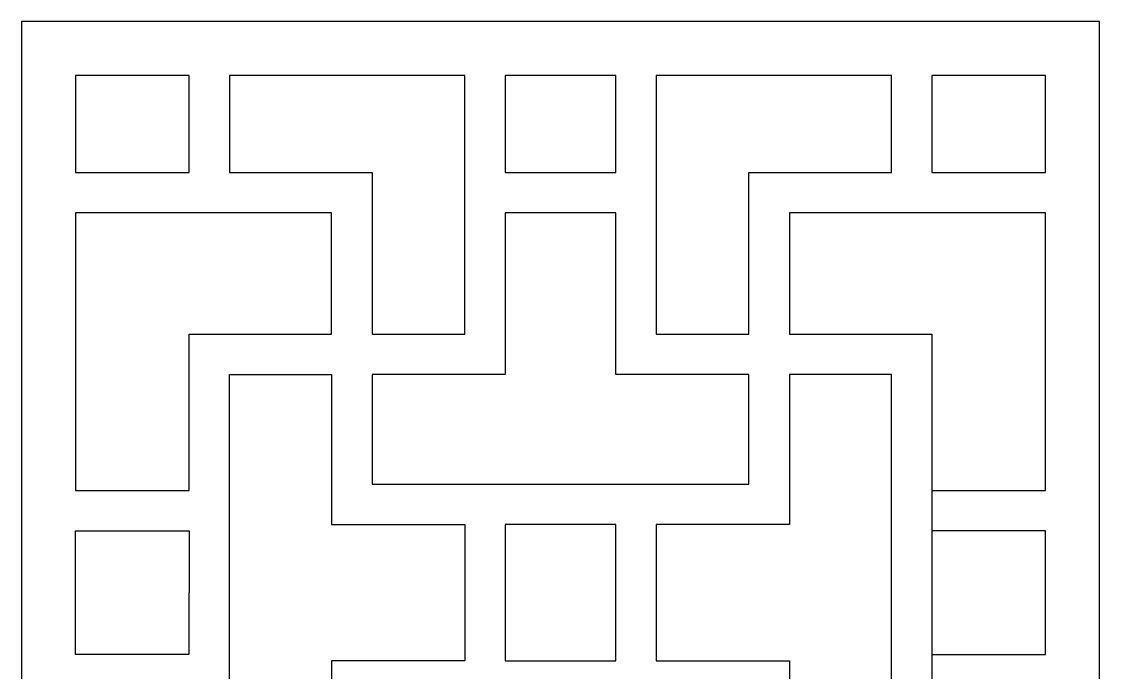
# Model space of a CAD drawing. Header units: centimetres. Extents: x -3.6 to 5.8, y -20.1 to 14.9.
# Drawn here: x -3.57 to 5.77, y 9.24 to 14.88 of the extents above; entities that cross this region are included whole.
import ezdxf

# ---------------------------------------------------------------- set-up
doc = ezdxf.new("R2010")
doc.units = ezdxf.units.CM
doc.header["$MEASUREMENT"] = 0
doc.layers.add('layer 1', color=7, linetype='Continuous')

msp = doc.modelspace()

# ---------------------------------------------------------------- linework, layer by layer
at = {"layer": 'layer 1', "color": 242}
for points, knots in [([(-3.57259, -20.14664), (-3.57259, -20.14664), (-3.57259, 14.88333), (-3.57259, 14.88333), (-3.57259, 14.88333), (-3.57259, 14.88333), (5.76874, 14.88333), (5.76874, 14.88333), (5.76874, 14.88333), (5.76874, 14.88333), (5.76874, -20.14664), (5.76874, -20.14664), (5.76874, -20.14664), (5.76874, -20.14664), (-3.57259, -20.14664), (-3.57259, -20.14664)], [0, 0, 0, 0, 0.2, 0.2, 0.2, 0.2, 0.4, 0.4, 0.4, 0.4, 0.6, 0.6, 0.6, 0.6, 1, 1, 1, 1]), ([(-3.10552, 13.57368), (-3.10552, 13.57368), (-3.10552, 14.41626), (-3.10552, 14.41626), (-3.10552, 14.41626), (-3.10552, 14.41626), (-2.12121, 14.41626), (-2.12121, 14.41626), (-2.12121, 14.41626), (-2.12121, 14.41626), (-2.12121, 13.57368), (-2.12121, 13.57368), (-2.12121, 13.57368), (-2.12121, 13.57368), (-3.10552, 13.57368), (-3.10552, 13.57368)], [0, 0, 0, 0, 0.2, 0.2, 0.2, 0.2, 0.4, 0.4, 0.4, 0.4, 0.6, 0.6, 0.6, 0.6, 1, 1, 1, 1]), ([(-1.77091, 14.41626), (-1.77091, 14.41626), (0.26793, 14.41626), (0.26793, 14.41626), (0.26793, 14.41626), (0.26793, 14.41626), (0.26793, 12.17136), (0.26793, 12.17136), (0.26793, 12.17136), (0.26793, 12.17136), (-0.53479, 12.17136), (-0.53479, 12.17136), (-0.53479, 12.17136), (-0.53479, 12.17136), (-0.53479, 13.57368), (-0.53479, 13.57368), (-0.53479, 13.57368), (-0.53479, 13.57368), (-0.69909, 13.57368), (-0.69909, 13.57368), (-0.69909, 13.57368), (-0.69909, 13.57368), (-0.88509, 13.57368), (-0.88509, 13.57368), (-0.88509, 13.57368), (-0.88509, 13.57368), (-1.77091, 13.57368), (-1.77091, 13.57368), (-1.77091, 13.57368), (-1.77091, 13.57368), (-1.77091, 14.41626), (-1.77091, 14.41626)], [0, 0, 0, 0, 0.1111111, 0.1111111, 0.1111111, 0.1111111, 0.2222222, 0.2222222, 0.2222222, 0.2222222, 0.3333333, 0.3333333, 0.3333333, 0.3333333, 0.4444444, 0.4444444, 0.4444444, 0.4444444, 0.5555556, 0.5555556, 0.5555556, 0.5555556, 0.6666667, 0.6666667, 0.6666667, 0.6666667, 0.7777778, 0.7777778, 0.7777778, 0.7777778, 1, 1, 1, 1]), ([(0.61823, 14.41626), (0.61823, 14.41626), (1.57792, 14.41626), (1.57792, 14.41626), (1.57792, 14.41626), (1.57792, 14.41626), (1.57792, 13.57368), (1.57792, 13.57368), (1.57792, 13.57368), (1.57792, 13.57368), (1.09808, 13.57368), (1.09808, 13.57368), (1.09808, 13.57368), (1.09808, 13.57368), (1.09807, 13.57368), (1.09807, 13.57368), (1.09807, 13.57368), (1.09807, 13.57368), (0.61823, 13.57368), (0.61823, 13.57368), (0.61823, 13.57368), (0.61823, 13.57368), (0.61823, 14.41626), (0.61823, 14.41626)], [0, 0, 0, 0, 0.1428571, 0.1428571, 0.1428571, 0.1428571, 0.2857143, 0.2857143, 0.2857143, 0.2857143, 0.4285714, 0.4285714, 0.4285714, 0.4285714, 0.5714286, 0.5714286, 0.5714286, 0.5714286, 0.7142857, 0.7142857, 0.7142857, 0.7142857, 1, 1, 1, 1]), ([(1.92822, 14.41626), (1.92822, 14.41626), (3.96705, 14.41626), (3.96705, 14.41626), (3.96705, 14.41626), (3.96705, 14.41626), (3.96705, 13.57368), (3.96705, 13.57368), (3.96705, 13.57368), (3.96705, 13.57368), (3.08124, 13.57368), (3.08124, 13.57368), (3.08124, 13.57368), (3.08124, 13.57368), (2.89524, 13.57368), (2.89524, 13.57368), (2.89524, 13.57368), (2.89524, 13.57368), (2.73094, 13.57368), (2.73094, 13.57368), (2.73094, 13.57368), (2.73094, 13.57368), (2.73094, 12.17136), (2.73094, 12.17136), (2.73094, 12.17136), (2.73094, 12.17136), (1.92822, 12.17136), (1.92822, 12.17136), (1.92822, 12.17136), (1.92822, 12.17136), (1.92822, 14.41626), (1.92822, 14.41626)], [0, 0, 0, 0, 0.1111111, 0.1111111, 0.1111111, 0.1111111, 0.2222222, 0.2222222, 0.2222222, 0.2222222, 0.3333333, 0.3333333, 0.3333333, 0.3333333, 0.4444444, 0.4444444, 0.4444444, 0.4444444, 0.5555556, 0.5555556, 0.5555556, 0.5555556, 0.6666667, 0.6666667, 0.6666667, 0.6666667, 0.7777778, 0.7777778, 0.7777778, 0.7777778, 1, 1, 1, 1]), ([(4.31735, 14.41626), (4.31735, 14.41626), (5.30167, 14.41626), (5.30167, 14.41626), (5.30167, 14.41626), (5.30167, 14.41626), (5.30167, 13.57368), (5.30167, 13.57368), (5.30167, 13.57368), (5.30167, 13.57368), (4.31735, 13.57368), (4.31735, 13.57368), (4.31735, 13.57368), (4.31735, 13.57368), (4.31735, 14.41626), (4.31735, 14.41626)], [0, 0, 0, 0, 0.2, 0.2, 0.2, 0.2, 0.4, 0.4, 0.4, 0.4, 0.6, 0.6, 0.6, 0.6, 1, 1, 1, 1]), ([(-2.12121, 10.81434), (-2.12121, 10.81434), (-3.10552, 10.81434), (-3.10552, 10.81434), (-3.10552, 10.81434), (-3.10552, 10.81434), (-3.10552, 13.22338), (-3.10552, 13.22338), (-3.10552, 13.22338), (-3.10552, 13.22338), (-0.88509, 13.22338), (-0.88509, 13.22338), (-0.88509, 13.22338), (-0.88509, 13.22338), (-0.88509, 12.17136), (-0.88509, 12.17136), (-0.88509, 12.17136), (-0.88509, 12.17136), (-1.77091, 12.17136), (-1.77091, 12.17136), (-1.77091, 12.17136), (-1.77091, 12.17136), (-1.85211, 12.17136), (-1.85211, 12.17136), (-1.85211, 12.17136), (-1.85211, 12.17136), (-2.12121, 12.17136), (-2.12121, 12.17136), (-2.12121, 12.17136), (-2.12121, 12.17136), (-2.12121, 10.81434), (-2.12121, 10.81434)], [0, 0, 0, 0, 0.1111111, 0.1111111, 0.1111111, 0.1111111, 0.2222222, 0.2222222, 0.2222222, 0.2222222, 0.3333333, 0.3333333, 0.3333333, 0.3333333, 0.4444444, 0.4444444, 0.4444444, 0.4444444, 0.5555556, 0.5555556, 0.5555556, 0.5555556, 0.6666667, 0.6666667, 0.6666667, 0.6666667, 0.7777778, 0.7777778, 0.7777778, 0.7777778, 1, 1, 1, 1]), ([(1.09808, 13.22338), (1.09808, 13.22338), (1.57792, 13.22338), (1.57792, 13.22338), (1.57792, 13.22338), (1.57792, 13.22338), (1.57792, 12.17136), (1.57792, 12.17136), (1.57792, 12.17136), (1.57792, 12.17136), (1.57792, 11.98565), (1.57792, 11.98565), (1.57792, 11.98565), (1.57792, 11.98565), (1.57792, 11.82106), (1.57792, 11.82106), (1.57792, 11.82106), (1.57792, 11.82106), (2.73094, 11.82106), (2.73094, 11.82106), (2.73094, 11.82106), (2.73094, 11.82106), (2.73094, 10.87131), (2.73094, 10.87131), (2.73094, 10.87131), (2.73094, 10.87131), (1.09808, 10.87131), (1.09808, 10.87131), (1.09808, 10.87131), (1.09808, 10.87131), (1.09807, 10.87131), (1.09807, 10.87131), (1.09807, 10.87131), (1.09807, 10.87131), (-0.53479, 10.87131), (-0.53479, 10.87131), (-0.53479, 10.87131), (-0.53479, 10.87131), (-0.53479, 11.82106), (-0.53479, 11.82106), (-0.53479, 11.82106), (-0.53479, 11.82106), (0.61823, 11.82106), (0.61823, 11.82106), (0.61823, 11.82106), (0.61823, 11.82106), (0.61823, 11.98565), (0.61823, 11.98565), (0.61823, 11.98565), (0.61823, 11.98565), (0.61823, 12.17136), (0.61823, 12.17136), (0.61823, 12.17136), (0.61823, 12.17136), (0.61823, 13.22338), (0.61823, 13.22338), (0.61823, 13.22338), (0.61823, 13.22338), (1.09807, 13.22338), (1.09807, 13.22338), (1.09807, 13.22338), (1.09807, 13.22338), (1.09808, 13.22338), (1.09808, 13.22338)], [0, 0, 0, 0, 0.0588235, 0.0588235, 0.0588235, 0.0588235, 0.1176471, 0.1176471, 0.1176471, 0.1176471, 0.1764706, 0.1764706, 0.1764706, 0.1764706, 0.2352941, 0.2352941, 0.2352941, 0.2352941, 0.2941176, 0.2941176, 0.2941176, 0.2941176, 0.3529412, 0.3529412, 0.3529412, 0.3529412, 0.4117647, 0.4117647, 0.4117647, 0.4117647, 0.4705882, 0.4705882, 0.4705882, 0.4705882, 0.5294118, 0.5294118, 0.5294118, 0.5294118, 0.5882353, 0.5882353, 0.5882353, 0.5882353, 0.6470588, 0.6470588, 0.6470588, 0.6470588, 0.7058824, 0.7058824, 0.7058824, 0.7058824, 0.7647059, 0.7647059, 0.7647059, 0.7647059, 0.8235294, 0.8235294, 0.8235294, 0.8235294, 0.8823529, 0.8823529, 0.8823529, 0.8823529, 1, 1, 1, 1]), ([(5.30167, 13.22338), (5.30167, 13.22338), (5.30167, 10.81434), (5.30167, 10.81434), (5.30167, 10.81434), (5.30167, 10.81434), (4.31838, 10.81434), (4.31838, 10.81434), (4.31838, 10.81434), (4.31838, 10.81434), (4.31838, 10.46404), (4.31838, 10.46404), (4.31838, 10.46404), (4.31838, 10.46404), (5.30167, 10.46404), (5.30167, 10.46404), (5.30167, 10.46404), (5.30167, 10.46404), (5.30167, 9.39379), (5.30167, 9.39379), (5.30167, 9.39379), (5.30167, 9.39379), (4.31838, 9.39379), (4.31838, 9.39379), (4.31838, 9.39379), (4.31838, 9.39379), (4.31838, 9.04349), (4.31838, 9.04349), (4.31838, 9.04349), (4.31838, 9.04349), (5.30167, 9.04349), (5.30167, 9.04349), (5.30167, 9.04349), (5.30167, 9.04349), (5.30167, 6.63446), (5.30167, 6.63446), (5.30167, 6.63446), (5.30167, 6.63446), (3.08124, 6.63446), (3.08124, 6.63446), (3.08124, 6.63446), (3.08124, 6.63446), (3.08124, 7.68648), (3.08124, 7.68648), (3.08124, 7.68648), (3.08124, 7.68648), (3.96705, 7.68648), (3.96705, 7.68648), (3.96705, 7.68648), (3.96705, 7.68648), (4.04825, 7.68648), (4.04825, 7.68648), (4.04825, 7.68648), (4.04825, 7.68648), (4.31735, 7.68648), (4.31735, 7.68648), (4.31735, 7.68648), (4.31735, 7.68648), (4.31735, 9.92892), (4.31735, 9.92892), (4.31735, 9.92892), (4.31735, 9.92892), (4.31735, 9.92892), (4.31735, 9.92892), (4.31735, 9.92892), (4.31735, 9.92892), (4.31735, 12.17136), (4.31735, 12.17136), (4.31735, 12.17136), (4.31735, 12.17136), (4.04825, 12.17136), (4.04825, 12.17136), (4.04825, 12.17136), (4.04825, 12.17136), (3.96705, 12.17136), (3.96705, 12.17136), (3.96705, 12.17136), (3.96705, 12.17136), (3.08124, 12.17136), (3.08124, 12.17136), (3.08124, 12.17136), (3.08124, 12.17136), (3.08124, 13.22338), (3.08124, 13.22338), (3.08124, 13.22338), (3.08124, 13.22338), (5.30167, 13.22338), (5.30167, 13.22338)], [0, 0, 0, 0, 0.0434783, 0.0434783, 0.0434783, 0.0434783, 0.0869565, 0.0869565, 0.0869565, 0.0869565, 0.1304348, 0.1304348, 0.1304348, 0.1304348, 0.173913, 0.173913, 0.173913, 0.173913, 0.2173913, 0.2173913, 0.2173913, 0.2173913, 0.2608696, 0.2608696, 0.2608696, 0.2608696, 0.3043478, 0.3043478, 0.3043478, 0.3043478, 0.3478261, 0.3478261, 0.3478261, 0.3478261, 0.3913043, 0.3913043, 0.3913043, 0.3913043, 0.4347826, 0.4347826, 0.4347826, 0.4347826, 0.4782609, 0.4782609, 0.4782609, 0.4782609, 0.5217391, 0.5217391, 0.5217391, 0.5217391, 0.5652174, 0.5652174, 0.5652174, 0.5652174, 0.6086957, 0.6086957, 0.6086957, 0.6086957, 0.6521739, 0.6521739, 0.6521739, 0.6521739, 0.6956522, 0.6956522, 0.6956522, 0.6956522, 0.7391304, 0.7391304, 0.7391304, 0.7391304, 0.7826087, 0.7826087, 0.7826087, 0.7826087, 0.826087, 0.826087, 0.826087, 0.826087, 0.8695652, 0.8695652, 0.8695652, 0.8695652, 0.9130435, 0.9130435, 0.9130435, 0.9130435, 1, 1, 1, 1]), ([(0.26793, 9.92892), (0.26793, 9.92892), (0.26793, 10.52101), (0.26793, 10.52101), (0.26793, 10.52101), (0.26793, 10.52101), (-0.53479, 10.52101), (-0.53479, 10.52101), (-0.53479, 10.52101), (-0.53479, 10.52101), (-0.88509, 10.52101), (-0.88509, 10.52101), (-0.88509, 10.52101), (-0.88509, 10.52101), (-0.88509, 10.87131), (-0.88509, 10.87131), (-0.88509, 10.87131), (-0.88509, 10.87131), (-0.88509, 11.82106), (-0.88509, 11.82106), (-0.88509, 11.82106), (-0.88509, 11.82106), (-1.77091, 11.82106), (-1.77091, 11.82106), (-1.77091, 11.82106), (-1.77091, 11.82106), (-1.77091, 9.92892), (-1.77091, 9.92892), (-1.77091, 9.92892), (-1.77091, 9.92892), (-1.77091, 9.92892), (-1.77091, 9.92892), (-1.77091, 9.92892), (-1.77091, 9.92892), (-1.77091, 8.03678), (-1.77091, 8.03678), (-1.77091, 8.03678), (-1.77091, 8.03678), (-0.88509, 8.03678), (-0.88509, 8.03678), (-0.88509, 8.03678), (-0.88509, 8.03678), (-0.88509, 8.98653), (-0.88509, 8.98653), (-0.88509, 8.98653), (-0.88509, 8.98653), (-0.88509, 9.33683), (-0.88509, 9.33683), (-0.88509, 9.33683), (-0.88509, 9.33683), (-0.53479, 9.33683), (-0.53479, 9.33683), (-0.53479, 9.33683), (-0.53479, 9.33683), (0.26793, 9.33683), (0.26793, 9.33683), (0.26793, 9.33683), (0.26793, 9.33683), (0.26793, 9.92892), (0.26793, 9.92892), (0.26793, 9.92892), (0.26793, 9.92892), (0.26793, 9.92892), (0.26793, 9.92892)], [0, 0, 0, 0, 0.0588235, 0.0588235, 0.0588235, 0.0588235, 0.1176471, 0.1176471, 0.1176471, 0.1176471, 0.1764706, 0.1764706, 0.1764706, 0.1764706, 0.2352941, 0.2352941, 0.2352941, 0.2352941, 0.2941176, 0.2941176, 0.2941176, 0.2941176, 0.3529412, 0.3529412, 0.3529412, 0.3529412, 0.4117647, 0.4117647, 0.4117647, 0.4117647, 0.4705882, 0.4705882, 0.4705882, 0.4705882, 0.5294118, 0.5294118, 0.5294118, 0.5294118, 0.5882353, 0.5882353, 0.5882353, 0.5882353, 0.6470588, 0.6470588, 0.6470588, 0.6470588, 0.7058824, 0.7058824, 0.7058824, 0.7058824, 0.7647059, 0.7647059, 0.7647059, 0.7647059, 0.8235294, 0.8235294, 0.8235294, 0.8235294, 0.8823529, 0.8823529, 0.8823529, 0.8823529, 1, 1, 1, 1]), ([(1.92822, 9.92892), (1.92822, 9.92892), (1.92822, 10.52101), (1.92822, 10.52101), (1.92822, 10.52101), (1.92822, 10.52101), (2.73094, 10.52101), (2.73094, 10.52101), (2.73094, 10.52101), (2.73094, 10.52101), (3.08124, 10.52101), (3.08124, 10.52101), (3.08124, 10.52101), (3.08124, 10.52101), (3.08124, 10.87131), (3.08124, 10.87131), (3.08124, 10.87131), (3.08124, 10.87131), (3.08124, 11.82106), (3.08124, 11.82106), (3.08124, 11.82106), (3.08124, 11.82106), (3.96705, 11.82106), (3.96705, 11.82106), (3.96705, 11.82106), (3.96705, 11.82106), (3.96705, 9.92892), (3.96705, 9.92892), (3.96705, 9.92892), (3.96705, 9.92892), (3.96705, 9.92892), (3.96705, 9.92892), (3.96705, 9.92892), (3.96705, 9.92892), (3.96705, 8.03678), (3.96705, 8.03678), (3.96705, 8.03678), (3.96705, 8.03678), (3.08124, 8.03678), (3.08124, 8.03678), (3.08124, 8.03678), (3.08124, 8.03678), (3.08124, 8.98653), (3.08124, 8.98653), (3.08124, 8.98653), (3.08124, 8.98653), (3.08124, 9.33683), (3.08124, 9.33683), (3.08124, 9.33683), (3.08124, 9.33683), (2.73094, 9.33683), (2.73094, 9.33683), (2.73094, 9.33683), (2.73094, 9.33683), (1.92822, 9.33683), (1.92822, 9.33683), (1.92822, 9.33683), (1.92822, 9.33683), (1.92822, 9.92892), (1.92822, 9.92892), (1.92822, 9.92892), (1.92822, 9.92892), (1.92822, 9.92892), (1.92822, 9.92892)], [0, 0, 0, 0, 0.0588235, 0.0588235, 0.0588235, 0.0588235, 0.1176471, 0.1176471, 0.1176471, 0.1176471, 0.1764706, 0.1764706, 0.1764706, 0.1764706, 0.2352941, 0.2352941, 0.2352941, 0.2352941, 0.2941176, 0.2941176, 0.2941176, 0.2941176, 0.3529412, 0.3529412, 0.3529412, 0.3529412, 0.4117647, 0.4117647, 0.4117647, 0.4117647, 0.4705882, 0.4705882, 0.4705882, 0.4705882, 0.5294118, 0.5294118, 0.5294118, 0.5294118, 0.5882353, 0.5882353, 0.5882353, 0.5882353, 0.6470588, 0.6470588, 0.6470588, 0.6470588, 0.7058824, 0.7058824, 0.7058824, 0.7058824, 0.7647059, 0.7647059, 0.7647059, 0.7647059, 0.8235294, 0.8235294, 0.8235294, 0.8235294, 0.8823529, 0.8823529, 0.8823529, 0.8823529, 1, 1, 1, 1]), ([(-2.12121, 10.46404), (-2.12121, 10.46404), (-3.10552, 10.46404), (-3.10552, 10.46404), (-3.10552, 10.46404), (-3.10552, 10.46404), (-3.10552, 9.39379), (-3.10552, 9.39379), (-3.10552, 9.39379), (-3.10552, 9.39379), (-2.12223, 9.39379), (-2.12223, 9.39379), (-2.12223, 9.39379), (-2.12223, 9.39379), (-2.12121, 10.46404), (-2.12121, 10.46404)], [0, 0, 0, 0, 0.2, 0.2, 0.2, 0.2, 0.4, 0.4, 0.4, 0.4, 0.6, 0.6, 0.6, 0.6, 1, 1, 1, 1]), ([(1.09808, 10.52101), (1.09808, 10.52101), (1.57792, 10.52101), (1.57792, 10.52101), (1.57792, 10.52101), (1.57792, 10.52101), (1.57792, 9.92892), (1.57792, 9.92892), (1.57792, 9.92892), (1.57792, 9.92892), (1.57792, 9.92892), (1.57792, 9.92892), (1.57792, 9.92892), (1.57792, 9.92892), (1.57792, 9.33683), (1.57792, 9.33683), (1.57792, 9.33683), (1.57792, 9.33683), (1.09808, 9.33683), (1.09808, 9.33683), (1.09808, 9.33683), (1.09808, 9.33683), (1.09807, 9.33683), (1.09807, 9.33683), (1.09807, 9.33683), (1.09807, 9.33683), (0.61823, 9.33683), (0.61823, 9.33683), (0.61823, 9.33683), (0.61823, 9.33683), (0.61823, 9.92892), (0.61823, 9.92892), (0.61823, 9.92892), (0.61823, 9.92892), (0.61823, 9.92892), (0.61823, 9.92892), (0.61823, 9.92892), (0.61823, 9.92892), (0.61823, 10.52101), (0.61823, 10.52101), (0.61823, 10.52101), (0.61823, 10.52101), (1.09807, 10.52101), (1.09807, 10.52101), (1.09807, 10.52101), (1.09807, 10.52101), (1.09808, 10.52101), (1.09808, 10.52101)], [0, 0, 0, 0, 0.0769231, 0.0769231, 0.0769231, 0.0769231, 0.1538462, 0.1538462, 0.1538462, 0.1538462, 0.2307692, 0.2307692, 0.2307692, 0.2307692, 0.3076923, 0.3076923, 0.3076923, 0.3076923, 0.3846154, 0.3846154, 0.3846154, 0.3846154, 0.4615385, 0.4615385, 0.4615385, 0.4615385, 0.5384615, 0.5384615, 0.5384615, 0.5384615, 0.6153846, 0.6153846, 0.6153846, 0.6153846, 0.6923077, 0.6923077, 0.6923077, 0.6923077, 0.7692308, 0.7692308, 0.7692308, 0.7692308, 0.8461538, 0.8461538, 0.8461538, 0.8461538, 1, 1, 1, 1])]:
    msp.add_open_spline(points, degree=3, knots=knots, dxfattribs=at)
at = {"layer": 'layer 1', "color": 242, "lineweight": 9}
for points, knots in [([(-3.57259, -20.14664), (-3.57259, -20.14664), (-3.57259, 14.88333), (-3.57259, 14.88333), (-3.57259, 14.88333), (-3.57259, 14.88333), (5.76874, 14.88333), (5.76874, 14.88333), (5.76874, 14.88333), (5.76874, 14.88333), (5.76874, -20.14664), (5.76874, -20.14664), (5.76874, -20.14664), (5.76874, -20.14664), (-3.57259, -20.14664), (-3.57259, -20.14664)], [0, 0, 0, 0, 0.2, 0.2, 0.2, 0.2, 0.4, 0.4, 0.4, 0.4, 0.6, 0.6, 0.6, 0.6, 1, 1, 1, 1]), ([(-3.10552, 13.57368), (-3.10552, 13.57368), (-3.10552, 14.41626), (-3.10552, 14.41626), (-3.10552, 14.41626), (-3.10552, 14.41626), (-2.12121, 14.41626), (-2.12121, 14.41626), (-2.12121, 14.41626), (-2.12121, 14.41626), (-2.12121, 13.57368), (-2.12121, 13.57368), (-2.12121, 13.57368), (-2.12121, 13.57368), (-3.10552, 13.57368), (-3.10552, 13.57368)], [0, 0, 0, 0, 0.2, 0.2, 0.2, 0.2, 0.4, 0.4, 0.4, 0.4, 0.6, 0.6, 0.6, 0.6, 1, 1, 1, 1]), ([(-1.77091, 14.41626), (-1.77091, 14.41626), (0.26793, 14.41626), (0.26793, 14.41626), (0.26793, 14.41626), (0.26793, 14.41626), (0.26793, 12.17136), (0.26793, 12.17136), (0.26793, 12.17136), (0.26793, 12.17136), (-0.53479, 12.17136), (-0.53479, 12.17136), (-0.53479, 12.17136), (-0.53479, 12.17136), (-0.53479, 13.57368), (-0.53479, 13.57368), (-0.53479, 13.57368), (-0.53479, 13.57368), (-0.69909, 13.57368), (-0.69909, 13.57368), (-0.69909, 13.57368), (-0.69909, 13.57368), (-0.88509, 13.57368), (-0.88509, 13.57368), (-0.88509, 13.57368), (-0.88509, 13.57368), (-1.77091, 13.57368), (-1.77091, 13.57368), (-1.77091, 13.57368), (-1.77091, 13.57368), (-1.77091, 14.41626), (-1.77091, 14.41626)], [0, 0, 0, 0, 0.1111111, 0.1111111, 0.1111111, 0.1111111, 0.2222222, 0.2222222, 0.2222222, 0.2222222, 0.3333333, 0.3333333, 0.3333333, 0.3333333, 0.4444444, 0.4444444, 0.4444444, 0.4444444, 0.5555556, 0.5555556, 0.5555556, 0.5555556, 0.6666667, 0.6666667, 0.6666667, 0.6666667, 0.7777778, 0.7777778, 0.7777778, 0.7777778, 1, 1, 1, 1]), ([(0.61823, 14.41626), (0.61823, 14.41626), (1.57792, 14.41626), (1.57792, 14.41626), (1.57792, 14.41626), (1.57792, 14.41626), (1.57792, 13.57368), (1.57792, 13.57368), (1.57792, 13.57368), (1.57792, 13.57368), (1.09808, 13.57368), (1.09808, 13.57368), (1.09808, 13.57368), (1.09808, 13.57368), (1.09807, 13.57368), (1.09807, 13.57368), (1.09807, 13.57368), (1.09807, 13.57368), (0.61823, 13.57368), (0.61823, 13.57368), (0.61823, 13.57368), (0.61823, 13.57368), (0.61823, 14.41626), (0.61823, 14.41626)], [0, 0, 0, 0, 0.1428571, 0.1428571, 0.1428571, 0.1428571, 0.2857143, 0.2857143, 0.2857143, 0.2857143, 0.4285714, 0.4285714, 0.4285714, 0.4285714, 0.5714286, 0.5714286, 0.5714286, 0.5714286, 0.7142857, 0.7142857, 0.7142857, 0.7142857, 1, 1, 1, 1]), ([(1.92822, 14.41626), (1.92822, 14.41626), (3.96705, 14.41626), (3.96705, 14.41626), (3.96705, 14.41626), (3.96705, 14.41626), (3.96705, 13.57368), (3.96705, 13.57368), (3.96705, 13.57368), (3.96705, 13.57368), (3.08124, 13.57368), (3.08124, 13.57368), (3.08124, 13.57368), (3.08124, 13.57368), (2.89524, 13.57368), (2.89524, 13.57368), (2.89524, 13.57368), (2.89524, 13.57368), (2.73094, 13.57368), (2.73094, 13.57368), (2.73094, 13.57368), (2.73094, 13.57368), (2.73094, 12.17136), (2.73094, 12.17136), (2.73094, 12.17136), (2.73094, 12.17136), (1.92822, 12.17136), (1.92822, 12.17136), (1.92822, 12.17136), (1.92822, 12.17136), (1.92822, 14.41626), (1.92822, 14.41626)], [0, 0, 0, 0, 0.1111111, 0.1111111, 0.1111111, 0.1111111, 0.2222222, 0.2222222, 0.2222222, 0.2222222, 0.3333333, 0.3333333, 0.3333333, 0.3333333, 0.4444444, 0.4444444, 0.4444444, 0.4444444, 0.5555556, 0.5555556, 0.5555556, 0.5555556, 0.6666667, 0.6666667, 0.6666667, 0.6666667, 0.7777778, 0.7777778, 0.7777778, 0.7777778, 1, 1, 1, 1]), ([(4.31735, 14.41626), (4.31735, 14.41626), (5.30167, 14.41626), (5.30167, 14.41626), (5.30167, 14.41626), (5.30167, 14.41626), (5.30167, 13.57368), (5.30167, 13.57368), (5.30167, 13.57368), (5.30167, 13.57368), (4.31735, 13.57368), (4.31735, 13.57368), (4.31735, 13.57368), (4.31735, 13.57368), (4.31735, 14.41626), (4.31735, 14.41626)], [0, 0, 0, 0, 0.2, 0.2, 0.2, 0.2, 0.4, 0.4, 0.4, 0.4, 0.6, 0.6, 0.6, 0.6, 1, 1, 1, 1]), ([(-2.12121, 10.81434), (-2.12121, 10.81434), (-3.10552, 10.81434), (-3.10552, 10.81434), (-3.10552, 10.81434), (-3.10552, 10.81434), (-3.10552, 13.22338), (-3.10552, 13.22338), (-3.10552, 13.22338), (-3.10552, 13.22338), (-0.88509, 13.22338), (-0.88509, 13.22338), (-0.88509, 13.22338), (-0.88509, 13.22338), (-0.88509, 12.17136), (-0.88509, 12.17136), (-0.88509, 12.17136), (-0.88509, 12.17136), (-1.77091, 12.17136), (-1.77091, 12.17136), (-1.77091, 12.17136), (-1.77091, 12.17136), (-1.85211, 12.17136), (-1.85211, 12.17136), (-1.85211, 12.17136), (-1.85211, 12.17136), (-2.12121, 12.17136), (-2.12121, 12.17136), (-2.12121, 12.17136), (-2.12121, 12.17136), (-2.12121, 10.81434), (-2.12121, 10.81434)], [0, 0, 0, 0, 0.1111111, 0.1111111, 0.1111111, 0.1111111, 0.2222222, 0.2222222, 0.2222222, 0.2222222, 0.3333333, 0.3333333, 0.3333333, 0.3333333, 0.4444444, 0.4444444, 0.4444444, 0.4444444, 0.5555556, 0.5555556, 0.5555556, 0.5555556, 0.6666667, 0.6666667, 0.6666667, 0.6666667, 0.7777778, 0.7777778, 0.7777778, 0.7777778, 1, 1, 1, 1]), ([(1.09808, 13.22338), (1.09808, 13.22338), (1.57792, 13.22338), (1.57792, 13.22338), (1.57792, 13.22338), (1.57792, 13.22338), (1.57792, 12.17136), (1.57792, 12.17136), (1.57792, 12.17136), (1.57792, 12.17136), (1.57792, 11.98565), (1.57792, 11.98565), (1.57792, 11.98565), (1.57792, 11.98565), (1.57792, 11.82106), (1.57792, 11.82106), (1.57792, 11.82106), (1.57792, 11.82106), (2.73094, 11.82106), (2.73094, 11.82106), (2.73094, 11.82106), (2.73094, 11.82106), (2.73094, 10.87131), (2.73094, 10.87131), (2.73094, 10.87131), (2.73094, 10.87131), (1.09808, 10.87131), (1.09808, 10.87131), (1.09808, 10.87131), (1.09808, 10.87131), (1.09807, 10.87131), (1.09807, 10.87131), (1.09807, 10.87131), (1.09807, 10.87131), (-0.53479, 10.87131), (-0.53479, 10.87131), (-0.53479, 10.87131), (-0.53479, 10.87131), (-0.53479, 11.82106), (-0.53479, 11.82106), (-0.53479, 11.82106), (-0.53479, 11.82106), (0.61823, 11.82106), (0.61823, 11.82106), (0.61823, 11.82106), (0.61823, 11.82106), (0.61823, 11.98565), (0.61823, 11.98565), (0.61823, 11.98565), (0.61823, 11.98565), (0.61823, 12.17136), (0.61823, 12.17136), (0.61823, 12.17136), (0.61823, 12.17136), (0.61823, 13.22338), (0.61823, 13.22338), (0.61823, 13.22338), (0.61823, 13.22338), (1.09807, 13.22338), (1.09807, 13.22338), (1.09807, 13.22338), (1.09807, 13.22338), (1.09808, 13.22338), (1.09808, 13.22338)], [0, 0, 0, 0, 0.0588235, 0.0588235, 0.0588235, 0.0588235, 0.1176471, 0.1176471, 0.1176471, 0.1176471, 0.1764706, 0.1764706, 0.1764706, 0.1764706, 0.2352941, 0.2352941, 0.2352941, 0.2352941, 0.2941176, 0.2941176, 0.2941176, 0.2941176, 0.3529412, 0.3529412, 0.3529412, 0.3529412, 0.4117647, 0.4117647, 0.4117647, 0.4117647, 0.4705882, 0.4705882, 0.4705882, 0.4705882, 0.5294118, 0.5294118, 0.5294118, 0.5294118, 0.5882353, 0.5882353, 0.5882353, 0.5882353, 0.6470588, 0.6470588, 0.6470588, 0.6470588, 0.7058824, 0.7058824, 0.7058824, 0.7058824, 0.7647059, 0.7647059, 0.7647059, 0.7647059, 0.8235294, 0.8235294, 0.8235294, 0.8235294, 0.8823529, 0.8823529, 0.8823529, 0.8823529, 1, 1, 1, 1]), ([(5.30167, 13.22338), (5.30167, 13.22338), (5.30167, 10.81434), (5.30167, 10.81434), (5.30167, 10.81434), (5.30167, 10.81434), (4.31838, 10.81434), (4.31838, 10.81434), (4.31838, 10.81434), (4.31838, 10.81434), (4.31838, 10.46404), (4.31838, 10.46404), (4.31838, 10.46404), (4.31838, 10.46404), (5.30167, 10.46404), (5.30167, 10.46404), (5.30167, 10.46404), (5.30167, 10.46404), (5.30167, 9.39379), (5.30167, 9.39379), (5.30167, 9.39379), (5.30167, 9.39379), (4.31838, 9.39379), (4.31838, 9.39379), (4.31838, 9.39379), (4.31838, 9.39379), (4.31838, 9.04349), (4.31838, 9.04349), (4.31838, 9.04349), (4.31838, 9.04349), (5.30167, 9.04349), (5.30167, 9.04349), (5.30167, 9.04349), (5.30167, 9.04349), (5.30167, 6.63446), (5.30167, 6.63446), (5.30167, 6.63446), (5.30167, 6.63446), (3.08124, 6.63446), (3.08124, 6.63446), (3.08124, 6.63446), (3.08124, 6.63446), (3.08124, 7.68648), (3.08124, 7.68648), (3.08124, 7.68648), (3.08124, 7.68648), (3.96705, 7.68648), (3.96705, 7.68648), (3.96705, 7.68648), (3.96705, 7.68648), (4.04825, 7.68648), (4.04825, 7.68648), (4.04825, 7.68648), (4.04825, 7.68648), (4.31735, 7.68648), (4.31735, 7.68648), (4.31735, 7.68648), (4.31735, 7.68648), (4.31735, 9.92892), (4.31735, 9.92892), (4.31735, 9.92892), (4.31735, 9.92892), (4.31735, 9.92892), (4.31735, 9.92892), (4.31735, 9.92892), (4.31735, 9.92892), (4.31735, 12.17136), (4.31735, 12.17136), (4.31735, 12.17136), (4.31735, 12.17136), (4.04825, 12.17136), (4.04825, 12.17136), (4.04825, 12.17136), (4.04825, 12.17136), (3.96705, 12.17136), (3.96705, 12.17136), (3.96705, 12.17136), (3.96705, 12.17136), (3.08124, 12.17136), (3.08124, 12.17136), (3.08124, 12.17136), (3.08124, 12.17136), (3.08124, 13.22338), (3.08124, 13.22338), (3.08124, 13.22338), (3.08124, 13.22338), (5.30167, 13.22338), (5.30167, 13.22338)], [0, 0, 0, 0, 0.0434783, 0.0434783, 0.0434783, 0.0434783, 0.0869565, 0.0869565, 0.0869565, 0.0869565, 0.1304348, 0.1304348, 0.1304348, 0.1304348, 0.173913, 0.173913, 0.173913, 0.173913, 0.2173913, 0.2173913, 0.2173913, 0.2173913, 0.2608696, 0.2608696, 0.2608696, 0.2608696, 0.3043478, 0.3043478, 0.3043478, 0.3043478, 0.3478261, 0.3478261, 0.3478261, 0.3478261, 0.3913043, 0.3913043, 0.3913043, 0.3913043, 0.4347826, 0.4347826, 0.4347826, 0.4347826, 0.4782609, 0.4782609, 0.4782609, 0.4782609, 0.5217391, 0.5217391, 0.5217391, 0.5217391, 0.5652174, 0.5652174, 0.5652174, 0.5652174, 0.6086957, 0.6086957, 0.6086957, 0.6086957, 0.6521739, 0.6521739, 0.6521739, 0.6521739, 0.6956522, 0.6956522, 0.6956522, 0.6956522, 0.7391304, 0.7391304, 0.7391304, 0.7391304, 0.7826087, 0.7826087, 0.7826087, 0.7826087, 0.826087, 0.826087, 0.826087, 0.826087, 0.8695652, 0.8695652, 0.8695652, 0.8695652, 0.9130435, 0.9130435, 0.9130435, 0.9130435, 1, 1, 1, 1]), ([(0.26793, 9.92892), (0.26793, 9.92892), (0.26793, 10.52101), (0.26793, 10.52101), (0.26793, 10.52101), (0.26793, 10.52101), (-0.53479, 10.52101), (-0.53479, 10.52101), (-0.53479, 10.52101), (-0.53479, 10.52101), (-0.88509, 10.52101), (-0.88509, 10.52101), (-0.88509, 10.52101), (-0.88509, 10.52101), (-0.88509, 10.87131), (-0.88509, 10.87131), (-0.88509, 10.87131), (-0.88509, 10.87131), (-0.88509, 11.82106), (-0.88509, 11.82106), (-0.88509, 11.82106), (-0.88509, 11.82106), (-1.77091, 11.82106), (-1.77091, 11.82106), (-1.77091, 11.82106), (-1.77091, 11.82106), (-1.77091, 9.92892), (-1.77091, 9.92892), (-1.77091, 9.92892), (-1.77091, 9.92892), (-1.77091, 9.92892), (-1.77091, 9.92892), (-1.77091, 9.92892), (-1.77091, 9.92892), (-1.77091, 8.03678), (-1.77091, 8.03678), (-1.77091, 8.03678), (-1.77091, 8.03678), (-0.88509, 8.03678), (-0.88509, 8.03678), (-0.88509, 8.03678), (-0.88509, 8.03678), (-0.88509, 8.98653), (-0.88509, 8.98653), (-0.88509, 8.98653), (-0.88509, 8.98653), (-0.88509, 9.33683), (-0.88509, 9.33683), (-0.88509, 9.33683), (-0.88509, 9.33683), (-0.53479, 9.33683), (-0.53479, 9.33683), (-0.53479, 9.33683), (-0.53479, 9.33683), (0.26793, 9.33683), (0.26793, 9.33683), (0.26793, 9.33683), (0.26793, 9.33683), (0.26793, 9.92892), (0.26793, 9.92892), (0.26793, 9.92892), (0.26793, 9.92892), (0.26793, 9.92892), (0.26793, 9.92892)], [0, 0, 0, 0, 0.0588235, 0.0588235, 0.0588235, 0.0588235, 0.1176471, 0.1176471, 0.1176471, 0.1176471, 0.1764706, 0.1764706, 0.1764706, 0.1764706, 0.2352941, 0.2352941, 0.2352941, 0.2352941, 0.2941176, 0.2941176, 0.2941176, 0.2941176, 0.3529412, 0.3529412, 0.3529412, 0.3529412, 0.4117647, 0.4117647, 0.4117647, 0.4117647, 0.4705882, 0.4705882, 0.4705882, 0.4705882, 0.5294118, 0.5294118, 0.5294118, 0.5294118, 0.5882353, 0.5882353, 0.5882353, 0.5882353, 0.6470588, 0.6470588, 0.6470588, 0.6470588, 0.7058824, 0.7058824, 0.7058824, 0.7058824, 0.7647059, 0.7647059, 0.7647059, 0.7647059, 0.8235294, 0.8235294, 0.8235294, 0.8235294, 0.8823529, 0.8823529, 0.8823529, 0.8823529, 1, 1, 1, 1]), ([(1.92822, 9.92892), (1.92822, 9.92892), (1.92822, 10.52101), (1.92822, 10.52101), (1.92822, 10.52101), (1.92822, 10.52101), (2.73094, 10.52101), (2.73094, 10.52101), (2.73094, 10.52101), (2.73094, 10.52101), (3.08124, 10.52101), (3.08124, 10.52101), (3.08124, 10.52101), (3.08124, 10.52101), (3.08124, 10.87131), (3.08124, 10.87131), (3.08124, 10.87131), (3.08124, 10.87131), (3.08124, 11.82106), (3.08124, 11.82106), (3.08124, 11.82106), (3.08124, 11.82106), (3.96705, 11.82106), (3.96705, 11.82106), (3.96705, 11.82106), (3.96705, 11.82106), (3.96705, 9.92892), (3.96705, 9.92892), (3.96705, 9.92892), (3.96705, 9.92892), (3.96705, 9.92892), (3.96705, 9.92892), (3.96705, 9.92892), (3.96705, 9.92892), (3.96705, 8.03678), (3.96705, 8.03678), (3.96705, 8.03678), (3.96705, 8.03678), (3.08124, 8.03678), (3.08124, 8.03678), (3.08124, 8.03678), (3.08124, 8.03678), (3.08124, 8.98653), (3.08124, 8.98653), (3.08124, 8.98653), (3.08124, 8.98653), (3.08124, 9.33683), (3.08124, 9.33683), (3.08124, 9.33683), (3.08124, 9.33683), (2.73094, 9.33683), (2.73094, 9.33683), (2.73094, 9.33683), (2.73094, 9.33683), (1.92822, 9.33683), (1.92822, 9.33683), (1.92822, 9.33683), (1.92822, 9.33683), (1.92822, 9.92892), (1.92822, 9.92892), (1.92822, 9.92892), (1.92822, 9.92892), (1.92822, 9.92892), (1.92822, 9.92892)], [0, 0, 0, 0, 0.0588235, 0.0588235, 0.0588235, 0.0588235, 0.1176471, 0.1176471, 0.1176471, 0.1176471, 0.1764706, 0.1764706, 0.1764706, 0.1764706, 0.2352941, 0.2352941, 0.2352941, 0.2352941, 0.2941176, 0.2941176, 0.2941176, 0.2941176, 0.3529412, 0.3529412, 0.3529412, 0.3529412, 0.4117647, 0.4117647, 0.4117647, 0.4117647, 0.4705882, 0.4705882, 0.4705882, 0.4705882, 0.5294118, 0.5294118, 0.5294118, 0.5294118, 0.5882353, 0.5882353, 0.5882353, 0.5882353, 0.6470588, 0.6470588, 0.6470588, 0.6470588, 0.7058824, 0.7058824, 0.7058824, 0.7058824, 0.7647059, 0.7647059, 0.7647059, 0.7647059, 0.8235294, 0.8235294, 0.8235294, 0.8235294, 0.8823529, 0.8823529, 0.8823529, 0.8823529, 1, 1, 1, 1]), ([(-2.12121, 10.46404), (-2.12121, 10.46404), (-3.10552, 10.46404), (-3.10552, 10.46404), (-3.10552, 10.46404), (-3.10552, 10.46404), (-3.10552, 9.39379), (-3.10552, 9.39379), (-3.10552, 9.39379), (-3.10552, 9.39379), (-2.12223, 9.39379), (-2.12223, 9.39379), (-2.12223, 9.39379), (-2.12223, 9.39379), (-2.12121, 10.46404), (-2.12121, 10.46404)], [0, 0, 0, 0, 0.2, 0.2, 0.2, 0.2, 0.4, 0.4, 0.4, 0.4, 0.6, 0.6, 0.6, 0.6, 1, 1, 1, 1]), ([(1.09808, 10.52101), (1.09808, 10.52101), (1.57792, 10.52101), (1.57792, 10.52101), (1.57792, 10.52101), (1.57792, 10.52101), (1.57792, 9.92892), (1.57792, 9.92892), (1.57792, 9.92892), (1.57792, 9.92892), (1.57792, 9.92892), (1.57792, 9.92892), (1.57792, 9.92892), (1.57792, 9.92892), (1.57792, 9.33683), (1.57792, 9.33683), (1.57792, 9.33683), (1.57792, 9.33683), (1.09808, 9.33683), (1.09808, 9.33683), (1.09808, 9.33683), (1.09808, 9.33683), (1.09807, 9.33683), (1.09807, 9.33683), (1.09807, 9.33683), (1.09807, 9.33683), (0.61823, 9.33683), (0.61823, 9.33683), (0.61823, 9.33683), (0.61823, 9.33683), (0.61823, 9.92892), (0.61823, 9.92892), (0.61823, 9.92892), (0.61823, 9.92892), (0.61823, 9.92892), (0.61823, 9.92892), (0.61823, 9.92892), (0.61823, 9.92892), (0.61823, 10.52101), (0.61823, 10.52101), (0.61823, 10.52101), (0.61823, 10.52101), (1.09807, 10.52101), (1.09807, 10.52101), (1.09807, 10.52101), (1.09807, 10.52101), (1.09808, 10.52101), (1.09808, 10.52101)], [0, 0, 0, 0, 0.0769231, 0.0769231, 0.0769231, 0.0769231, 0.1538462, 0.1538462, 0.1538462, 0.1538462, 0.2307692, 0.2307692, 0.2307692, 0.2307692, 0.3076923, 0.3076923, 0.3076923, 0.3076923, 0.3846154, 0.3846154, 0.3846154, 0.3846154, 0.4615385, 0.4615385, 0.4615385, 0.4615385, 0.5384615, 0.5384615, 0.5384615, 0.5384615, 0.6153846, 0.6153846, 0.6153846, 0.6153846, 0.6923077, 0.6923077, 0.6923077, 0.6923077, 0.7692308, 0.7692308, 0.7692308, 0.7692308, 0.8461538, 0.8461538, 0.8461538, 0.8461538, 1, 1, 1, 1])]:
    msp.add_open_spline(points, degree=3, knots=knots, dxfattribs=at)

doc.saveas('drawing.dxf')
